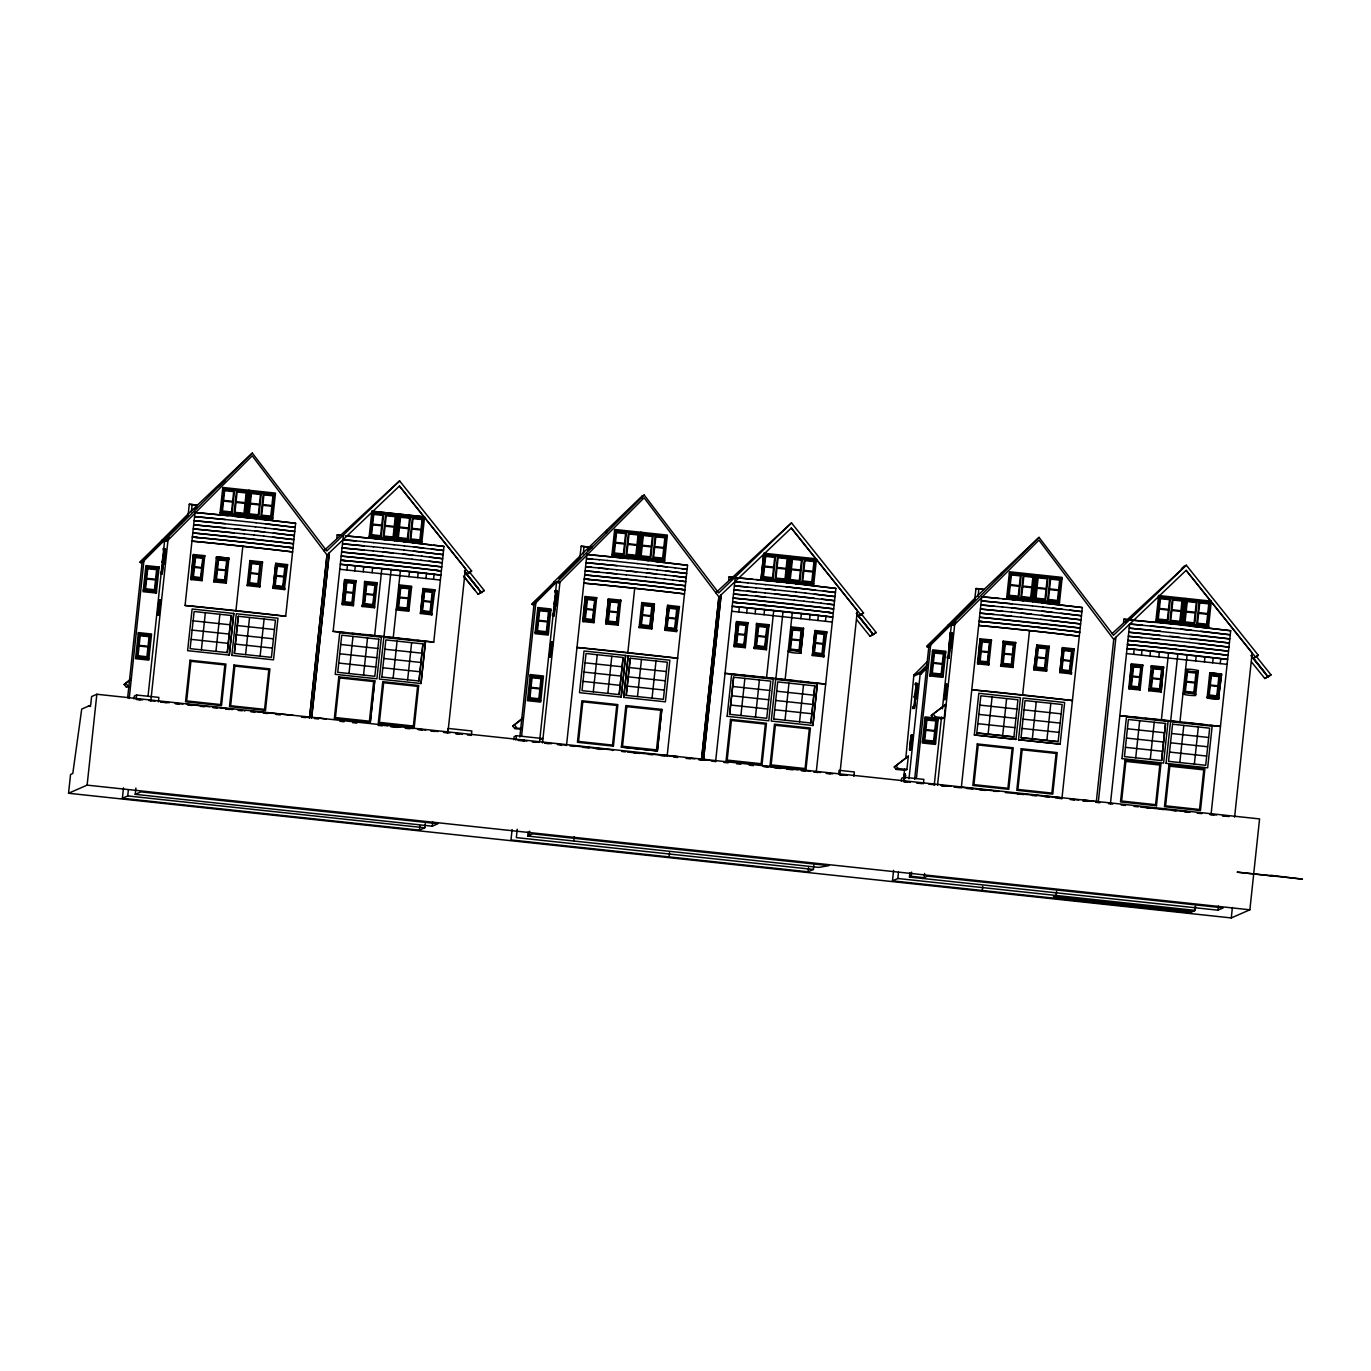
<?xml version="1.0" encoding="UTF-8"?>
<svg xmlns="http://www.w3.org/2000/svg" width="1371" height="1371" viewBox="0 0 1371 1371"><rect width="100%" height="100%" fill="white"/><g stroke="black" fill="none" stroke-linecap="round" stroke-linejoin="round"><path stroke-width="1.5" d="M606.428 532.942L606.668 530.457M641.954 498.444L642.194 495.959L644.216 495.068L718.695 592.975L791.495 522.882L863.541 613.008L858.726 616.059L863.541 613.008M1001.241 575.237L1001.481 572.752M157.425 615.253L159.019 600.224L160.338 600.052C162.309 602.52 155.763 617.31 158.728 615.099M157.973 615.013L159.584 599.967M158.162 615.339L160.338 600.052M549.325 657.257L550.936 642.211L552.239 642.039C554.21 644.507 547.68 659.297 550.628 657.086M549.891 657L551.485 641.954M550.062 657.326L552.239 642.039M909.504 750.023L911.115 734.976L912.418 734.805C914.388 737.272 907.859 752.062 910.824 749.851M910.07 749.766L911.681 734.736M910.258 750.091L912.418 734.805M944.139 699.553L945.733 684.506L947.053 684.335C949.023 686.802 942.477 701.609 945.442 699.381M944.876 699.638L946.298 684.266M68.55 793.261L70.555 774.461L72.8 773.484L81.712 709.081L90.692 705.157L91.6 696.554L96.844 694.257L1259.572 818.915L1249.872 909.796L1231.278 917.936L68.55 793.261L87.127 785.137L1249.872 909.796M87.127 785.137L96.844 694.257M127.64 697.805L142.207 561.527L143.938 560.756L129.217 698.525M137.254 656.418L139.568 634.962L149.85 636.075L147.554 657.514L137.254 656.418L147.571 657.514M425.25 823.748L424.821 827.793L419.457 830.14L122.379 798.282L123.493 787.828M133.981 698.987L134.289 696.057L136.62 695.028L158.865 697.411L158.385 701.832M136.312 697.976L136.62 695.028M122.379 798.282L127.726 795.934L128.377 789.867M155.112 590.49L157.408 569.051L147.108 567.954L144.812 589.393L155.112 590.49M159.105 566.994L145.892 565.589L143.115 591.672L156.328 593.077L159.105 566.994L158.967 568.365L145.754 566.96M156.328 593.077L156.465 591.706L143.269 590.301M135.232 794.34L140.887 791.872L437.966 823.714L432.328 826.199L135.232 794.34L135.9 788.051M165.36 550.165L163.2 549.977L163.338 548.674L165 548.657L162.326 573.678L160.664 573.678C159.773 571.381 163.68 572.684 160.801 572.358M162.138 562.264L164.229 562.676L162.138 562.264L164.177 550.422M147.999 696.434L164.88 538.392M161.795 572.461L163.972 552.393M157.511 614.534L158.967 600.909L160.236 600.755C162.086 603.171 156.003 616.47 158.779 614.379M162.001 573.815L165 548.657M158.042 614.311L159.499 600.687M158.265 614.619L160.236 600.755M158.556 614.105L159.944 601.269M150.81 700.992L168.17 538.512M197.458 505.162A83.905 1.165 6.1 0 1 192.146 504.545L189.284 504.237L188.084 515.462L162.395 541.048L161.658 540.311L162.909 540.825M191.374 511.863L192.146 504.545M185.068 605.468L195.008 512.48L225.495 515.359L295.639 523.276L285.699 616.247A71.532 0.994 6.1 0 0 185.068 605.468L285.699 616.247M193.362 554.518L191.392 579.625L190.826 578.219L202.034 579.333L202.085 580.67L204.759 555.666L204.433 556.952L193.225 555.838L193.362 554.518L204.759 555.666M192.643 577.38L194.836 556.815L203.354 557.654L201.16 578.219L192.643 577.38L195.008 556.849M227.278 652.613L190.106 648.654L194.134 611.517L231.236 615.493L227.278 652.613L231.185 615.51M201.383 649.871L205.359 612.751M216.481 556.866L213.807 581.887L213.945 580.567L226.009 581.801L226.266 583.172L228.94 558.168L216.481 556.866L216.635 558.237M215.761 579.727L217.869 559.162L227.397 560.139L225.187 580.704L215.675 579.727L217.972 559.179M215.933 651.431L219.891 614.311M225.187 580.704L227.295 560.122M228.546 558.1L228.7 559.471L216.327 558.186M229.283 655.098L233.738 613.471L229.283 655.098L187.604 650.677L192.111 609.015L233.738 613.471M235.932 610.626L242.804 546.309M248.682 490.235L245.82 516.696L219.943 513.919L222.805 487.459L248.648 490.252M231.819 655.407L236.326 613.745L277.936 618.218L273.497 659.845L231.87 655.389M234.372 653.367L238.28 616.282L275.451 620.223L271.424 657.377L234.321 653.401L238.331 616.247M233.978 665.038L229.505 706.596L265.477 710.435L269.916 668.894L233.944 665.038M247.208 585.588L247.637 584.269L259.959 585.64L259.822 586.942L247.208 585.588L249.882 560.568L249.813 561.887L262.358 563.258L262.495 561.939L249.882 560.568M248.802 583.395L251.064 562.83L260.696 563.892L258.502 584.457L248.871 583.395M245.598 654.601L249.556 617.481M260.13 656.161L264.106 619.041M284.894 589.616L273.086 588.296L275.76 563.275L273.377 586.994L285.031 588.296L284.277 589.564L287.567 564.612L286.95 565.88M285.648 566.531L283.3 587.079L285.648 566.531L276.753 565.52L274.56 586.085L283.454 587.096M326.949 554.998L309.538 718.01L327.035 554.981L399.424 486.037L469.036 573.112L471.641 571.022L399.595 480.895L323.933 550.731M311.543 718.215L329.297 552.821L311.628 718.198M336.82 538.323L337.18 534.896L340.042 535.204M347.806 632.939L333.136 631.363L343.367 535.633M344.669 579.556L342.699 604.662L342.133 603.257L353.341 604.371L353.375 605.708L356.049 580.687L355.74 581.99L344.515 580.876L344.669 579.556L356.049 580.687M339.768 569.273L346.914 570.028L347.446 564.972L440.914 575.083A65.602 0.908 6.1 0 0 340.299 564.304L347.446 564.972M344.121 602.435L346.143 581.852L354.661 582.692L352.467 603.257L343.932 602.417L346.143 581.852M338.791 676.846L334.335 718.404L370.307 722.26L374.746 680.702L338.774 676.863M346.914 570.028L354.781 570.867L355.329 565.743M349.005 673.538L352.981 636.418M354.781 570.867L363.229 571.758L363.778 566.6M371.918 511.212L369.056 537.672L394.985 540.431L397.796 513.988L371.918 511.212L397.761 514.005M364.686 581.441L362.407 606.513L362.15 605.125L374.506 606.41L374.472 607.747L377.145 582.726L376.905 584.029L364.532 582.761L364.686 581.441L377.145 582.726M363.966 604.303L366.074 583.72L375.603 584.697L373.392 605.262L363.863 604.285L366.177 583.738M372.107 572.701L372.672 567.508M363.555 675.098L367.514 637.978M373.392 605.262L375.5 584.697M333.136 631.363A71.532 0.994 6.1 0 1 374.677 635.527L381.841 568.468M378.859 639.16L374.831 676.297L337.729 672.321L341.756 635.184L378.807 639.194M370.29 722.26L374.729 680.719M393.734 537.809L396.065 516.079L385.594 514.948L383.263 536.695L393.751 537.809L396.065 516.079M403.382 541.699L443.981 546.429L433.75 642.159A71.532 0.994 6.1 0 0 393.254 637.532L383.983 636.521L391.146 569.462M398.704 514.091L395.842 540.551L421.754 543.31L424.582 516.867L398.704 514.091L424.547 516.884M381.824 677.051L385.851 639.914L422.954 643.89L418.995 681.01L381.892 677.034M393.254 637.532L400.418 570.456M393.1 678.268L397.076 641.148M440.382 580.07L408.952 576.66L409.501 571.45M407.753 608.775L409.98 588.21L400.109 587.148L397.916 607.713L407.787 608.775M411.523 587.559L398.858 586.205L398.961 584.886L411.677 586.24L408.884 611.26L396.288 609.906L396.545 608.587L409.055 609.941M417.692 577.602L418.241 572.444M407.65 679.827L411.626 642.708M432.208 614.842L420.4 613.505L423.073 588.502L420.708 612.203L432.345 613.523L431.591 614.791L434.881 589.821L434.281 591.107M421.874 611.312L424.239 590.764L432.962 591.758L430.768 612.323L422.028 611.329M425.935 578.493L426.484 573.386M413.374 725.996L417.607 686.374L383.657 682.724L379.407 722.363L413.288 726.03M418.995 681.01L422.902 643.907M421 683.512L425.456 641.868L421 683.512L379.321 679.073L383.829 637.412L425.456 641.868M433.544 579.316L434.093 574.26M419.457 830.14L419.92 825.959M432.328 826.199L432.773 821.966M447.889 732.851L465.437 568.725L399.424 486.037M513.731 739.689L514.039 736.741L516.37 735.713L542.967 738.575L540.637 739.586M515.907 740.134L516.37 735.713M519.832 737.032L534.107 603.514L535.855 602.743L521.58 736.261M512.103 829.524L510.989 839.943L808.067 871.802L813.431 869.454L813.877 865.272M517.227 829.249L516.336 837.612L813.431 869.454M547.012 632.477L549.308 611.038L539.009 609.941L536.712 631.38L547.012 632.477M574.192 836.79L573.746 841.006L527.732 836.07L528.178 831.889M555.529 603.051L554.227 615.665L552.564 615.665C551.673 613.368 555.598 614.688 552.702 614.345M557.26 592.152L555.101 591.964L555.238 590.661L556.9 590.661L556.009 598.99M529.326 835.367L529.772 831.186M552.564 615.665L553.044 614.208M555.906 604.765L554.038 604.268L556.078 592.409M555.563 590.507L555.101 591.964M539.677 740.529L556.609 582.024L534.433 604.165L531.914 604.217L554.09 582.075L554.809 582.812M553.695 614.465L554.947 603.137M555.135 601.132L556.129 591.826M549.411 656.52L550.868 642.896L552.136 642.742C553.987 645.158 547.903 658.457 550.679 656.383M553.901 615.802L556.9 590.661M549.942 656.298L551.399 642.673M550.165 656.606L552.136 642.742M550.457 656.092L551.845 643.256M542.488 742.979L559.968 582.075L553.97 583.189L531.914 604.217M591.175 547.355A83.905 1.165 6.1 0 1 584.046 546.532L581.184 546.224L579.864 557.5L565.726 571.707M583.275 553.867L584.046 546.532M566.497 745.567L586.908 554.467L638.063 559.505M585.263 596.522L583.292 621.611L582.726 620.206L593.951 621.32L593.986 622.674L596.659 597.653L596.334 598.938L585.126 597.825L585.263 596.522L596.659 597.653M584.543 619.366L586.737 598.801L595.254 599.641L593.06 620.206L584.714 619.401L586.737 598.801M593.06 620.206L595.254 599.641M593.283 691.858L597.259 654.738M608.381 598.853L606.102 623.925L605.845 622.554L618.201 623.839L618.167 625.159L620.84 600.155L620.6 601.458L608.244 600.172L608.381 598.853L620.84 600.155M619.298 602.126L609.769 601.149L607.576 621.714L617.104 622.691L619.195 602.109L617.104 622.691M607.833 693.418L611.792 656.298M613.403 746.15L617.858 704.591L581.887 700.752L577.448 742.294L613.42 746.15M623.085 657.497L619.178 694.6L623.137 657.48L586.034 653.504L582.007 690.641L619.178 694.6M621.183 697.102L625.639 655.458L621.183 697.102L579.505 692.663L584.012 651.002L625.639 655.458M636.521 556.043L638.852 534.313L628.381 533.182L626.05 554.929L636.538 556.043L638.852 534.313M627.832 652.613L634.704 588.296M640.6 532.222L637.738 558.683L611.843 555.906L614.671 529.463L640.548 532.239M623.719 697.393L628.175 655.766L623.719 697.393L665.398 701.832L669.853 660.205L628.175 655.766M626.221 695.388L630.249 658.234L667.351 662.227L663.375 699.33L626.221 695.388L630.249 658.234M621.406 747.109L625.861 705.551L661.816 709.39L657.377 750.948L621.406 747.109L657.377 750.948L661.799 709.407M639.109 627.575L639.537 626.273L651.859 627.627L651.722 628.946L639.109 627.575L641.782 602.555L641.714 603.874L654.258 605.245L654.395 603.925L641.782 602.555M637.498 696.588L641.457 659.468M652.048 698.147L656.006 661.028M676.794 631.603L664.986 630.283L667.66 605.262L665.278 628.981L676.931 630.283L676.177 631.551L679.468 606.599L678.868 607.867M676.931 630.283L665.74 629.015L664.986 630.283M666.46 628.072L668.808 607.524L666.46 628.072L675.355 629.083L677.548 608.518L668.654 607.507M667.111 756.346L687.539 565.263L646.923 560.55M669.065 856.892L669.511 852.711M701.438 759.997L718.85 597.002L791.324 528.024L860.937 615.099M701.506 759.962L718.935 596.968L644.113 497.776L558.94 583.121L557.5 581.647L553.97 583.189M728.721 580.31L729.081 576.883L731.943 577.191M715.611 761.539L735.267 577.619L768.394 580.841M736.57 621.543L734.599 646.649L734.033 645.244L745.241 646.358L745.293 647.695L747.966 622.674L747.641 623.976L736.433 622.862L736.57 621.543L747.966 622.674M727.127 716.33L731.583 674.703L773.261 679.142L768.754 720.786L727.196 716.296M738.815 612.014L739.346 606.976L832.831 617.07A65.602 0.908 6.1 0 0 732.2 606.29L739.346 606.976M735.85 644.404L738.044 623.839L746.561 624.679L744.367 645.244L736.021 644.421L738.044 623.839M729.629 714.308L733.588 677.205L770.759 681.147L766.732 718.284L729.629 714.308L733.656 677.171M731.668 611.26L746.681 612.854L747.229 607.73M740.906 715.525L744.881 678.405M755.13 613.745L755.678 608.587M761.008 579.642L763.784 553.216L789.713 555.975L786.851 582.435L761.008 579.642L763.578 555.255M756.586 623.428L754.307 648.5L754.05 647.129L766.406 648.397L766.372 649.734L769.045 624.73L768.805 626.016L756.449 624.748L756.586 623.428L769.045 624.73M755.781 646.272L757.974 625.707L767.503 626.701L765.292 647.266L755.867 646.289L757.974 625.707M746.681 612.854L764.007 614.688L764.572 609.495M755.455 717.084L759.414 679.965M745.995 675.595L725.036 673.35A71.532 0.994 6.1 0 1 766.578 677.514L773.741 610.455M785.634 579.813L787.965 558.066L777.494 556.952L775.163 578.682L785.652 579.796M813.072 682.792L825.65 684.146A71.532 0.994 6.1 0 0 785.155 679.519L775.883 678.508L783.047 611.449M787.742 582.538L790.57 556.095L816.482 558.854L813.62 585.314L787.777 582.521L795.711 583.395M773.724 719.038L777.7 681.918L814.854 685.877L810.895 722.997L773.792 719.021M770.005 765.755L774.478 724.196L810.415 728.052L805.959 769.611L770.022 765.755M785.155 679.519L792.318 612.443M785.017 720.255L788.976 683.135M832.3 622.057L800.853 618.647L801.401 613.454M803.457 628.244L800.784 653.247L803.577 628.226L790.861 626.873L790.759 628.192L803.337 629.563M812.42 582.675L814.751 560.928L804.28 559.814L801.949 581.561L812.437 582.675M809.593 619.589L810.141 614.431M799.55 721.814L803.526 684.695M824.108 656.829L812.3 655.492L814.974 630.489L812.609 654.19L824.245 655.509L823.491 656.778L826.782 631.808L826.182 633.094M813.774 653.299L815.985 632.734L824.879 633.745L822.514 654.293L813.946 653.316M817.836 620.48L818.384 615.373M810.895 722.997L814.802 685.911M812.917 725.499L817.356 683.872L775.678 679.433L771.239 721.06L812.917 725.499L817.356 683.872M825.445 621.303L825.993 616.265M816.225 772.319L835.882 588.416L795.283 583.703M808.067 871.802L808.53 867.62M838.795 773.261L839.103 770.331L854.356 771.959L853.876 776.363M839.789 774.838L857.338 610.712L791.256 528.058M901.33 781.213L901.638 778.265L903.969 777.254L923.865 779.379L923.386 783.801M1195.375 906.18L1194.929 910.361L1189.565 912.709L892.487 880.85L893.601 870.396M903.746 777.374L904.654 768.908M905.785 758.317L913.874 675.012L927.104 661.816M904.192 778.197L904.637 774.032L903.506 781.659L907.482 782.087M904.466 778.745L905.357 774.118L904.877 778.557M915.468 696.177L914.406 708.43L912.76 708.43C911.852 706.151 915.777 707.453 912.897 707.128M915.297 684.746L917.662 684.815L915.297 684.746L915.434 683.426L917.079 683.426L916.411 689.682M913.223 706.973L912.76 708.43M914.234 697.034L915.16 697.513L914.234 697.034L916.274 685.192M915.622 684.592L915.759 683.289M906.899 769.474L908.322 756.158L894.252 767.023L896.188 769.388L904.946 770.313L906.899 769.474L898.142 768.531L896.188 769.388M913.891 707.23L915.314 693.897M915.622 691.104L916.308 684.592M909.607 749.303L911.064 735.661L912.332 735.524C914.183 737.941 908.099 751.239 910.875 749.149M917.079 683.426L914.406 708.43M914.371 706.219L915.725 695.834M916.136 689.767L916.496 685.517M910.138 749.063L911.595 735.439M910.344 749.371L912.332 735.524M892.487 880.85L897.834 878.503L898.502 872.23M908.99 778.779L920.267 673.281L925.442 668.105L925.271 669.699M914.646 779.328L928.921 645.81L930.652 645.056L916.394 778.574M929.829 675.972L932.64 649.871L945.819 651.276L943.008 677.377L929.864 675.954M922.392 878.434L1217.928 910.19L1223.24 907.859L927.601 876.155L922.392 878.434L909.453 877.046L909.898 872.847M909.453 877.046L911.184 876.292L911.629 872.093M938.278 718.301L935.45 744.402L922.272 742.996L925.099 716.896L941.997 718.798L944.242 717.804L945.664 704.505L931.286 715.491L933.223 717.856L935.485 716.879L944.242 717.804M924.585 873.447L924.14 877.68L911.184 876.292M950.377 645.467L949.04 657.977L947.378 657.977C946.487 655.681 950.411 656.983 947.515 656.658M950.377 632.819L948.852 646.564L949.777 647.043L949.058 646.478M934.251 784.949L941.483 717.307M942.391 708.858L951.423 624.319L929.247 646.461L926.71 646.512L975.364 597.722L1039.029 537.363L1113.509 635.27L1186.309 565.195L1258.355 655.304L1253.54 658.371L1258.355 655.304M948.509 656.76L949.76 645.433M949.829 644.576L950.891 634.722M944.225 698.833L945.682 685.209L946.95 685.054C948.801 687.471 942.717 700.77 945.493 698.679M948.715 658.114L951.714 632.956L950.566 643.307M944.979 698.902L946.213 684.969M945.27 698.387L946.658 685.569M937.524 785.292L954.884 622.811M984.172 589.444A83.905 1.165 6.1 0 1 978.86 588.827L975.998 588.519L974.678 599.812L950.617 623.839M978.089 596.162L978.86 588.827M961.294 787.862L981.722 596.779L1006.588 599.161M980.076 638.817L978.106 663.924L977.54 662.519L988.748 663.633L988.799 664.969L991.473 639.949L991.147 641.251L979.939 640.137L980.076 638.817L991.473 639.949M979.357 661.679L981.55 641.114L990.068 641.954L987.874 662.519L979.528 661.696L981.55 641.114M974.318 734.959L978.825 693.298L1020.452 697.77L1015.945 739.415L974.318 734.959L1015.997 739.397M976.82 732.954L980.848 695.8L1017.95 699.776L1013.923 736.93L976.82 732.954L1013.992 736.895M988.097 734.153L992.073 697.034M1006.657 598.219L1009.484 571.776L1035.396 574.535L1032.534 600.978L1006.691 598.202M1003.195 641.165L1000.916 666.237L1000.659 664.849L1013.015 666.135L1012.98 667.471L1015.654 642.451L1015.414 643.753L1003.041 642.485L1003.195 641.165L1015.654 642.451M1002.39 664.01L1004.583 643.445L1014.112 644.421L1011.901 664.986L1002.39 664.01L1004.686 643.462M982.322 890.482L982.75 886.403M1002.647 735.713L1006.605 698.593M1014.009 644.421L1011.901 664.986M1022.646 694.908L1029.518 630.591M1018.533 739.706L1023.04 698.045L1064.65 702.5L1060.143 744.162L1018.533 739.706L1060.211 744.145M1021.035 737.684L1025.045 700.547L1062.165 704.523L1058.138 741.66L1021.035 737.684L1058.189 741.642M1033.923 669.871L1036.887 644.867L1033.923 669.871L1046.536 671.242L1046.673 669.922L1034.351 668.568M1032.312 738.9L1036.27 701.781M1048.849 647.54L1049.209 646.238L1036.596 644.867M1046.861 740.46L1050.82 703.34M1071.608 673.915L1059.8 672.578L1062.474 647.575L1060.091 671.276L1071.745 672.595L1070.991 673.864L1074.281 648.894L1073.664 650.18M1070.168 671.396L1061.274 670.385L1063.468 649.82L1072.362 650.831L1070.014 671.379L1072.362 650.831M1061.925 798.659L1082.353 607.559L1032.723 601.869M1056.561 891.304L1056.116 895.486L1053.442 896.651L1192.444 911.561L1195.135 910.378L1195.563 906.334M1096.252 802.309L1113.749 639.263L1186.138 570.336L1255.75 657.395M1098.257 802.515L1115.943 637.138M1123.535 622.623L1123.894 619.195L1126.756 619.503M1110.424 803.834L1129.635 624.028L1170.423 627.969M1131.383 663.855L1129.413 688.945L1128.847 687.539L1140.055 688.653L1140.089 689.99L1142.763 664.986L1142.454 666.272L1131.229 665.158L1131.383 663.855L1142.763 664.986M1121.941 758.626L1126.448 716.982L1168.075 721.437L1163.568 763.099L1121.992 758.609M1133.628 654.327L1134.16 649.271L1227.628 659.382A65.602 0.908 6.1 0 0 1127.013 648.586L1134.16 649.271M1130.647 686.7L1132.857 666.135L1141.375 666.974L1139.181 687.539L1130.835 686.734L1132.857 666.135M1124.974 760.322L1120.501 801.898L1156.49 805.737M1126.482 653.573L1141.495 655.149L1142.043 650.043M1135.719 757.82L1139.695 720.718M1149.943 656.058L1150.492 650.882M1158.632 595.511L1155.77 621.971L1181.699 624.73L1184.51 598.287L1158.598 595.528M1148.727 690.744L1148.864 689.424L1161.22 690.71L1163.465 666.957L1161.186 692.029L1148.727 690.744L1151.4 665.723L1151.554 667.094M1152.891 668.037L1150.68 688.602L1152.788 668.02L1162.317 668.997L1152.788 668.02M1141.495 655.149L1158.821 657L1159.386 651.808M1150.269 759.38L1154.228 722.277M1150.595 688.585L1160.106 689.562L1162.214 668.979M1160.929 690.658L1161.186 692.029M1172.308 599.247L1169.977 620.977L1180.465 622.108M1128.23 716.553L1119.85 715.662A71.532 0.994 6.1 0 1 1161.391 719.826L1168.555 652.75M1156.456 805.754L1160.929 764.178L1124.94 760.339M1165.521 723.477L1161.597 760.562L1165.573 723.46L1128.402 719.501L1124.443 756.621L1161.597 760.562M1180.448 622.108L1182.779 600.361L1172.308 599.247M1166.035 763.356L1170.543 721.712L1212.17 726.167L1207.662 767.829L1166.104 763.339M1209.993 725.328L1220.464 726.441A71.532 0.994 6.1 0 0 1179.968 721.814L1170.697 720.82L1177.86 653.744M1186.618 600.772L1184.287 622.52L1194.775 623.634L1197.089 601.903L1186.618 600.772M1179.968 721.814L1187.132 654.755M1179.814 762.55L1183.79 725.43M1199.094 602.109L1196.763 623.856L1207.251 624.97L1209.565 603.24L1199.094 602.126M1227.096 664.352L1195.666 660.942L1196.215 655.749M1204.406 661.885L1204.955 656.726M1194.364 764.11L1198.34 726.99M1207.114 697.805L1209.788 672.784L1221.595 674.121L1218.596 697.77C1220.327 702.295 1191.365 694.309 1218.922 699.124M1207.731 697.856L1207.423 696.502L1219.059 697.805M1210.404 672.835L1209.805 674.121L1221.458 675.44M1208.588 695.594L1210.799 675.029L1219.676 676.04L1217.328 696.605L1208.742 695.611M1212.65 662.776L1213.198 657.669M1220.259 663.615L1220.807 658.56M1218.305 699.073L1221.595 674.121M1211.039 814.631L1230.695 630.711L1181.082 625.022M1217.928 910.19L1218.373 905.991M1234.603 817.15L1252.151 653.024L1186.138 570.336M1231.278 917.936L1232.392 907.482M927.002 668.003L921.055 673.966L919.598 672.51L913.874 675.012M168.067 540.088L162.806 541.939L142.533 562.179L139.996 562.23L188.65 513.44L252.315 453.064L326.795 550.988L399.595 480.895M139.996 562.23L162.069 541.202L165.822 539.54M140.733 562.967L148.085 555.632M152.524 551.176L162.96 540.791M168.342 536.884L169.079 537.603L166.268 540.414L165.531 539.677L252.315 453.064M554.295 583.035L553.576 582.298L580.55 555.426L642.194 495.959M532.634 604.954L534.056 603.531M538.495 599.093L542.95 594.654M558.82 578.528L564.835 572.512M537.072 600.549L541.528 596.111M557.5 581.647L644.216 495.068M926.71 646.512L948.783 625.484L952.314 623.942L1039.029 537.363M927.447 647.249L928.87 645.844M930.343 644.353L937.815 636.932M927.173 664.952L919.598 672.51L921.055 673.966M218.966 486.636L224.895 480.895M715.833 592.718L791.495 522.882M1112.087 633.642L1186.309 565.195M1181.425 568.725L1184.27 566.086M185.016 518.529L180.389 522.779L181.726 522.917M194.271 510.012L197.355 507.184M572.29 564.766L580.002 557.671M587.713 550.594L592.341 546.326M967.103 607.079L974.815 599.984M129.594 687.197L126.081 686.82L124.144 684.455L130.211 679.45M124.144 684.455L130.639 679.845M521.7 729.235L514.691 728.481L512.754 726.116L523.362 717.376M512.754 726.116L522.282 719.021M931.286 715.491L945.664 704.505M894.252 767.023L908.322 756.158M471.641 571.022L466.825 574.072L469.036 573.112M474.966 590.198L463.518 576.077L478.119 594.226L484.306 590.575L469.448 571.981M478.119 594.226L484.306 590.575M856.686 619.641L870.019 636.213L876.206 632.562L861.348 613.968M870.019 636.213L876.206 632.562M1251.5 661.936L1264.833 678.508L1271.02 674.858L1256.162 656.281M1264.833 678.508L1271.02 674.858M730.469 579.556L735.319 575.837M1125.283 621.851L1131.743 616.899M162.909 562.247L162.155 562.179M160.664 573.678L162.326 573.678M126.081 686.82L128.034 685.963L126.098 683.598M139.928 698.884L138.66 699.433L142.755 699.878M175.471 703.409L182.977 704.043M231.853 709.698L232.916 709.235L214.082 707.213M244.295 711.035L245.375 710.572M292.897 715.285L251.561 711.241M554.038 604.268L554.981 604.542M554.809 604.251L554.055 604.165M314.456 717.581L326.247 719.021M432.036 730.743L437.88 731.531M514.691 728.481L521.905 728.19M524.133 740.066L522.865 740.631L526.944 741.06M559.711 744.573L565.469 745.053M572.804 745.841L613.54 750.023L612.477 750.485M627.507 752.096L677.445 756.501M954.713 624.422L948.783 625.484M950.24 634.139L952.074 634.447M949.058 646.375L949.623 646.546M949.795 646.855L950.72 647.061M698.867 759.311L709.51 760.117L699.776 758.9M527.732 836.07L532.788 833.859L828.924 865.615L818.881 867.397L573.746 841.006M947.378 657.977L949.04 657.977M914.611 675.749L920.335 673.247M915.177 697.308L916.102 697.531M947.053 684.335L945.733 684.506M946.95 685.054L945.682 685.209M802.172 770.245L810.33 771.29M1113.663 639.297L1038.927 540.088L953.753 625.433L952.314 623.942M814.545 771.736L820.475 772.507M905.477 780.956L904.175 781.521L910.344 782.19M941.14 785.48L950.857 786.337M1059.56 797.476L1005.371 792.575M1082.782 800.458L1092.121 801.35M1083.69 800.064L1094.315 801.367M1140.364 807.056L1190.182 812.009M1201.904 813.397L1198.168 812.866M1270.574 876.189L1271.414 875.812L1237.105 872.145L1302.45 879.137L1270.626 875.264M800.955 651.928C784.538 648.294 783.201 653.11 800.904 653.247M1198.151 671.859C1181.339 671.876 1181.117 666.889 1198.391 670.539L1195.598 695.56C1178.957 695.577 1178.392 690.624 1195.855 694.24M262.495 561.939L259.822 586.942M654.395 603.925L651.722 628.946M654.258 605.245L651.859 627.627M1049.209 646.238L1046.536 671.242M1036.733 646.187L1049.072 647.54M677.548 608.518L675.355 629.083M273.377 586.994L273.086 588.296M420.708 612.203L420.4 613.505M1060.091 671.276L1059.8 672.578M812.609 654.19L812.3 655.492M345.184 535.787L385.302 539.763M592.203 559.06L586.48 558.563L599.418 559.728M740.563 582.212L734.822 581.715L747.761 582.881M1129.635 624.028L1142.574 625.176M349.091 536.25L354.301 536.695M591.775 567.303L585.606 566.754L607.644 568.828M740.134 590.455L733.948 589.907L756.004 591.981M355.86 540.894L342.921 539.728L364.292 541.699M355.912 536.849L368.216 538.032M999.099 598.442L981.722 596.779M752.645 579.282L735.267 577.619M994.129 606.171L980.848 604.971L1002.561 606.993M747.658 587.011L734.393 585.811L756.106 587.833M599.076 572.135L585.16 570.85L616.693 573.901M993.889 614.448L979.974 613.145L1011.507 616.196M747.418 595.288L733.519 594.003L765.035 597.053M1142.232 637.601L1128.316 636.298L1159.849 639.349M599.058 559.676L607.85 560.533M598.87 567.954L616.881 569.77M1154.93 622.314L1130.081 619.932L1163.208 623.154M747.418 582.829L756.209 583.686M364.206 545.847L342.493 543.824L373.512 546.789M747.229 591.107L765.241 592.923M1002.458 611.14L980.419 609.067L1011.695 612.066M364.103 549.994L342.047 547.92L373.323 550.919M190.689 579.539L202.085 580.67M582.589 621.526L593.986 622.674M977.403 663.838L988.799 664.969M341.996 604.56L353.375 605.708M733.896 646.564L745.293 647.695M1128.71 688.859L1140.089 689.99M228.152 515.702L195.008 512.48M225.341 519.489L194.579 516.576L235.366 520.534M1002.749 598.699L1014.866 600.001M607.49 560.482L617.241 561.476M225.17 523.636L194.134 520.672L255.52 526.824M1012.055 603.788L981.293 600.875L1032.432 605.896M756.278 579.556L777.203 581.767M617.07 565.623L586.034 562.658L626.958 566.651M363.949 541.648L373.683 542.642M224.981 527.766L193.688 524.767L264.637 531.999M1002.218 606.942L1021.772 608.947M755.849 583.635L765.601 584.629M1150.663 625.947L1191.228 630.18M755.764 587.782L795.78 591.981M607.216 572.924L626.324 574.895M1002.03 615.236L1021.121 617.207M1160.226 631.071L1129.207 628.124L1229.821 638.903L1190.388 634.276M1160.037 635.219L1128.761 632.22L1229.393 642.999L1189.754 638.372M755.558 596.077L794.512 600.155M1150.372 638.372L1189.325 642.468M216.875 556.934L228.94 558.168M1151.4 665.723L1163.859 667.026M1151.246 667.043L1163.619 668.328M213.807 581.887L226.266 583.172M605.708 623.874L618.167 625.159M1000.522 666.169L1012.98 667.471M362.013 606.445L374.472 607.747M753.913 648.432L766.372 649.734M1161.22 690.71L1148.864 689.424M628.861 558.614L586.908 554.467M1012.209 599.641L1023.674 600.909M616.967 561.442L637.618 563.601M373.855 538.512L394.505 540.671M1160.569 622.794L1172.016 624.062M1011.609 607.884L1052.105 612.22M373.409 542.608L394.077 544.767M765.326 584.594L775.609 585.674M616.624 569.719L656.538 574.003M1011.438 612.014L1081.034 619.846L1041.412 615.219M373.255 546.738L383.4 547.817M234.304 532.873L193.26 528.863L244.295 533.936M765.155 588.725L775.181 589.77M373.083 550.885L412.979 555.152M764.984 592.872L834.579 600.704L821.743 599.11M382.766 556.06L341.602 552.016L412.225 559.231M235.675 516.404L256.6 518.649M1022.389 600.687L1032.877 601.8M235.229 520.5L256.154 522.745M775.917 581.544L786.406 582.658M1170.731 623.839L1181.219 624.953M626.821 566.617L647.42 568.828M775.489 585.64L815.642 590.061M234.612 528.743L244.775 529.823M626.513 570.747L636.675 571.81M1021.326 613.043L1031.489 614.122M383.28 547.783L403.862 549.977M382.972 551.896L393.117 552.976M774.872 593.9L813.98 598.184M1169.686 636.195L1179.831 637.275M88.327 706.185L90.589 706.425M222.633 488.864L248.545 491.623M249.419 491.743L275.331 494.503M614.534 530.851L640.446 533.61M641.32 533.73L667.231 536.489M1009.347 573.164L1035.259 575.923M1036.133 576.026L1062.045 578.785M371.747 512.617L397.659 515.376M398.533 515.496L424.444 518.255M763.647 554.604L789.559 557.363M790.433 557.483L816.345 560.242M1158.461 596.916L1184.373 599.675M1185.247 599.778L1211.159 602.537M1006.828 596.813L1032.723 599.573M1033.597 599.693L1059.509 602.452M220.114 512.514L246.009 515.29M246.883 515.393L272.795 518.152M612.014 554.518L637.909 557.277M638.8 557.38L664.695 560.139M295.639 523.276L271.784 520.449M687.539 565.263L655.612 561.51M1082.353 607.559L1041.737 602.846M369.227 536.284L395.122 539.043M395.996 539.146L421.908 541.905M761.128 578.271L787.023 581.03M787.897 581.133L813.808 583.909M764.949 580.087L770.913 580.721M778.882 581.578L782.858 582.007M803.68 584.235L809.644 584.886M443.981 546.429L433.442 545.195M835.882 588.416L803.954 584.663M1224.971 630.094L1230.695 630.711M626.204 574.86L646.152 577.002M1021.018 617.173L1040.966 619.315M761.985 605.348L766.183 605.793M950.052 632.956L951.714 632.956M163.338 548.674L164.674 548.811M555.238 590.661L556.575 590.798M1195.666 660.942L1158.821 657M363.229 571.758L408.952 576.66M764.007 614.688L800.853 618.647M537.655 608.947L550.868 610.352M932.469 651.259L945.682 652.647M552.89 615.528L554.227 615.665M535.17 632.288L548.366 633.693M929.984 674.601L943.179 675.989M915.434 683.426L916.753 683.563M374.677 635.527L383.983 636.521M766.578 677.514L775.883 678.508M352.004 633.385L360.384 634.293M364.566 634.739L400.212 638.56M404.411 639.006L412.791 639.897M416.99 640.36L433.75 642.159M750.194 676.057L783.732 679.639M787.931 680.102L796.311 680.993M800.493 681.438L808.89 682.347M1132.429 716.999L1140.809 717.907M1145.008 718.353L1180.637 722.174M1184.835 722.62L1205.795 724.865M1161.391 719.826L1170.697 720.82M914.44 696.845L914.234 696.931M193.088 620.823L230.191 624.799M237.286 625.553L274.389 629.529M584.989 662.81L622.091 666.786M629.186 667.54L666.289 671.516M979.802 705.105L1016.905 709.081M1024 709.852L1061.103 713.828M340.694 644.49L377.813 648.466M384.805 649.22L421.908 653.196M732.611 686.477L769.714 690.453M776.706 691.207L813.808 695.183M1127.408 728.772L1164.527 732.765M1171.52 733.502L1208.622 737.478M192.094 630.094L229.197 634.07M236.292 634.842L273.395 638.817M583.995 672.081L621.097 676.057M628.192 676.828L665.312 680.804M978.808 714.394L1015.911 718.37M1023.006 719.124L1060.126 723.1M339.717 653.761L376.819 657.737M383.811 658.491L420.914 662.467M731.617 695.748L768.72 699.741M775.712 700.478L812.814 704.454M1126.431 738.061L1163.533 742.037M1170.526 742.791L1207.628 746.767M191.1 639.366L228.203 643.359M235.298 644.113L272.418 648.089M583.001 681.37L620.103 685.346M627.215 686.1L664.318 690.076M977.814 723.665L1014.917 727.641M1022.012 728.412L1059.132 732.388M138.214 633.985L151.41 635.39M530.114 675.972L543.31 677.377M924.928 718.284L938.124 719.672M338.723 663.05L375.825 667.026M382.817 667.78L419.92 671.756M730.623 705.037L767.726 709.013M774.718 709.767L811.821 713.743M1125.437 747.332L1162.539 751.308M1169.532 752.062L1206.634 756.038M135.712 657.326L148.925 658.731M527.612 699.313L540.825 700.718M922.426 741.608L935.639 743.013M904.226 774.221L905.357 774.118M905.203 775.403L904.106 775.489L905.905 775.678M186.85 704.3L209.883 706.768M302.357 716.827L310.189 717.667M379.201 724.933L387.719 725.842M391.969 726.304L400.486 727.213M404.736 727.675L413.254 728.584M417.504 729.046L425.713 730.075M686.734 758.009L694.823 758.866M762.876 766.029L798.042 769.817M954.867 786.628L998.876 791.341L993.718 791.324M1070.802 799.173L1078.788 800.03M148.891 700.53L155.043 701.198M161.178 701.849L169.37 702.723M444.015 732.183L450.134 732.834M456.252 733.502L462.387 734.153M533.096 741.728L539.231 742.379M545.384 743.048L551.519 743.699M826.644 773.175L832.831 773.844M839.018 774.495L847.244 775.386M916.496 782.841L922.666 783.509M928.818 784.161L934.988 784.829M1210.285 814.305L1216.591 814.991M1222.898 815.659L1229.204 816.328M136.157 699.45L140.288 699.895M160.493 702.055L166.782 702.723M175.18 703.631L179.378 704.077M187.776 704.985L191.974 705.431M200.372 706.322L204.57 706.785M212.968 707.676L217.149 708.139M225.547 709.03L229.745 709.475M238.074 710.367L242.221 710.812M250.67 711.72L254.903 712.183M263.386 713.091L267.619 713.537M276.102 714.445L280.352 714.908M301.551 717.17L305.802 717.633M314.319 718.541L318.569 719.004M339.854 721.283L344.104 721.746M352.621 722.654L356.871 723.117M378.105 725.379L382.32 725.842M390.752 726.75L397.093 727.418M405.525 728.327L409.74 728.772M418.172 729.68L422.388 730.126M430.82 731.034L435.035 731.497M443.467 732.388L447.683 732.851L448.146 728.429L471.83 730.966L471.35 735.387L467.408 734.959M455.566 733.691L459.525 734.119M517.947 740.357L524.082 741.008M532.274 741.882L536.352 742.328M544.613 743.219L548.863 743.665M557.346 744.573L561.579 745.036M570.062 745.944L574.312 746.39M582.795 747.315L589.153 747.983M595.511 748.669L601.869 749.354M621.868 751.497L625.622 751.908M633.762 752.765L640.034 753.45M648.38 754.341L652.562 754.787M660.925 755.678L665.089 756.124M673.452 757.032L677.617 757.478M685.997 758.369L690.213 758.831M698.644 759.723L702.843 760.185M711.275 761.076L715.491 761.539M723.922 762.43L728.138 762.893M736.57 763.801L740.786 764.247M749.2 765.155L753.416 765.601M763.887 766.732L768.051 767.177M774.272 767.829L780.51 768.497M786.731 769.165L792.969 769.834M801.264 770.725L805.411 771.17M813.723 772.062L817.87 772.507M826.182 773.398L830.329 773.844M840.543 774.941L844.347 775.352M917.422 783.149L921.398 783.578M941.483 785.737L945.664 786.183M954.027 787.074L960.283 787.742M966.555 788.428L972.827 789.096M979.083 789.765L985.355 790.433M1017.333 793.86L1023.674 794.546M1032.123 795.454L1036.356 795.9M1044.805 796.808L1049.021 797.271M1055.362 797.939L1061.702 798.625M1070.168 799.533L1074.418 799.979M1082.919 800.904L1087.186 801.35M1095.686 802.258L1099.936 802.721M1108.454 803.629L1112.704 804.091M1121.221 805L1125.471 805.463M1133.971 806.371L1138.238 806.834M1146.67 807.725L1150.886 808.187M1159.3 809.079L1163.499 809.541M1171.931 810.432L1176.129 810.895M1184.544 811.786L1188.76 812.249M1197.174 813.14L1201.39 813.603M1209.805 814.494L1214.021 814.957M1222.435 815.848L1228.742 816.533M127.726 795.934L424.821 827.793M897.834 878.503L1195.135 910.378M637.909 559.574L648.5 560.636M1032.397 605.913L1042.868 607.027M637.584 563.618L648.072 564.732M786.269 582.726L796.859 583.789M394.368 540.722L404.942 541.802M1180.757 629.066L1230.267 634.807L1200.893 631.277M785.943 586.771L835.453 592.512L823.354 590.987M394.043 544.767L404.514 545.898M244.261 533.953L254.252 535.016M646.598 572.907L665.62 575.032M254.698 530.92L294.319 535.564L273.343 533.011M1040.778 619.315L1080.605 623.942L1050.289 620.36M645.964 577.002L655.784 578.082M254.063 535.016L263.883 536.078M403.04 554.073L422.062 556.198M1189.137 642.468L1228.947 647.095L1198.631 643.513M794.323 600.155L804.126 601.235M1042.68 607.027L1062.114 609.204M647.866 564.732L667.3 566.909M1190.097 625.999L1223.36 629.889M255.949 522.745L295.193 527.372L265.837 523.842M1042.029 611.123L1081.479 615.75L1060.863 613.248M647.215 568.811L657.309 569.925M255.314 526.824L265.391 527.938M404.308 545.898L423.742 548.057M795.574 591.964L805.651 593.077M403.674 549.977L443.107 554.621L413.425 551.073M1052.551 608.124L1081.908 611.655L1069.826 610.129M263.712 519.523L269.761 520.209M657.737 565.829L675.389 567.868M656.966 569.908L686.665 573.455L666.066 570.936M412.054 542.676L431.402 544.938M265.066 527.921L294.765 531.468L274.149 528.949M414.179 546.995L443.553 550.525L431.454 549M805.325 593.06L835.008 596.608L814.408 594.089M655.475 578.065L664.798 579.093M263.575 536.078L293.891 539.643L272.538 537.089M803.817 601.218L813.157 602.246M411.917 559.231L421.257 560.259M1062.474 647.575L1074.281 648.894M1062.491 648.894L1074.127 650.214M667.66 605.262L679.468 606.599M667.677 606.599L679.331 607.919M275.76 563.275L287.567 564.612M275.777 564.612L287.413 565.915M1209.788 672.784L1220.978 674.069M814.974 630.489L826.782 631.808M814.991 631.808L826.644 633.128M423.073 588.502L434.881 589.821M423.091 589.821L434.744 591.141M665.243 574.997L686.22 577.551L673.401 575.957M664.438 579.076L672.955 580.053M421.685 556.163L442.679 558.717L429.843 557.123M812.78 602.229L821.315 603.206M420.88 560.242L442.233 562.795L429.054 561.185M672.613 580.019L685.791 581.647L679.793 580.893M820.955 603.171L834.134 604.8L828.135 604.045M675.012 567.834L687.094 569.359L681.815 568.674M979.939 640.137L977.54 662.519M1131.229 665.158L1128.847 687.539M585.126 597.825L582.726 620.206M736.433 622.862L734.033 645.244M746.561 624.679L744.367 645.244M193.225 555.838L190.826 578.219M203.354 557.654L201.16 578.219M344.515 580.876L342.133 603.257M608.244 600.172L605.845 622.554M767.503 626.701L765.292 647.266M955.056 621.166L955.793 621.903L952.982 624.713L952.245 623.976M949.623 625.107L948.372 624.593L949.109 625.33M165.6 539.66L167.039 541.134L252.213 455.789L327.035 554.981M933.531 714.514L935.485 716.879M896.206 766.166L898.142 768.531M514.708 725.276L516.644 727.624M1251.26 655.664L1265.21 672.938M856.464 613.368L870.396 630.643M464.546 571.381L478.496 588.656M1251.192 655.424L1268.398 676.948M1251.466 656.435L1267.455 676.434M856.378 613.111L873.601 634.653M856.652 614.122L872.642 634.122M464.478 571.124L481.684 592.666M464.752 572.135L480.741 592.135M1127.476 619.623A81.266 1.131 6.1 0 1 1123.894 619.195M984.395 621.851A71.532 0.994 6.1 0 0 979.1 621.337A65.602 0.908 6.1 0 1 1079.731 632.134A71.532 0.994 6.1 0 0 1074.675 631.517M1035.533 627.095A71.532 0.994 6.1 0 1 1039.218 627.507M979.1 621.337A63.272 0.891 6.1 0 1 1079.731 632.134M983.333 589.393A81.266 1.131 6.1 0 1 975.998 588.519M737.941 602.692A71.532 0.994 6.1 0 0 732.645 602.195A65.602 0.908 6.1 0 1 833.26 612.974A71.532 0.994 6.1 0 0 828.204 612.374M732.645 602.195A63.272 0.891 6.1 0 1 833.26 612.974M679.862 589.222A71.532 0.994 6.1 0 1 684.917 589.821A65.602 0.908 6.1 0 0 584.286 579.042A71.532 0.994 6.1 0 1 589.581 579.539M734.513 577.534A81.266 1.131 6.1 0 1 729.081 576.883M584.286 579.042A63.272 0.891 6.1 0 1 684.917 589.821M592.409 547.543A81.266 1.131 6.1 0 1 581.184 546.224M1132.737 645.004A71.532 0.994 6.1 0 0 1127.442 644.49A65.602 0.908 6.1 0 1 1228.073 655.287A71.532 0.994 6.1 0 0 1223.018 654.67M1127.442 644.49A63.272 0.891 6.1 0 1 1228.073 655.287M1172.719 649.049A71.532 0.994 6.1 0 1 1176.438 649.46M197.681 537.552A71.532 0.994 6.1 0 0 192.386 537.055A65.602 0.908 6.1 0 1 293 547.834A71.532 0.994 6.1 0 0 287.961 547.235M346.023 560.705A71.532 0.994 6.1 0 0 340.728 560.208A65.602 0.908 6.1 0 1 441.359 570.987A71.532 0.994 6.1 0 0 436.304 570.387M192.386 537.055A63.272 0.891 6.1 0 1 293 547.834M340.728 560.208A63.272 0.891 6.1 0 1 441.359 570.987M340.762 535.324A81.266 1.131 6.1 0 1 337.18 534.896M196.619 505.094A81.266 1.131 6.1 0 1 189.284 504.237M138.385 632.597L135.558 658.697L148.771 660.102L151.564 634.019L138.385 632.597M139.071 646.032L138.043 655.784L146.937 656.743L147.965 646.975L139.071 646.032M140.185 635.733L139.157 645.33L148.051 646.289L149.079 636.692L140.185 635.733M146.628 579.008L145.583 588.776L154.477 589.719L155.523 579.95L146.628 579.008M147.725 568.725L146.697 578.305L155.591 579.265L156.62 569.668L147.725 568.725M165.445 548.966L163.852 563.995L165.445 548.966M194.459 567.423L193.448 576.797L200.663 577.499L201.657 568.142L194.459 567.423M195.505 557.569L194.528 566.754L201.743 567.474L202.719 558.271L195.505 557.569M190.021 660.222L185.548 701.781L221.519 705.637L225.958 664.078L189.986 660.239M190.912 661.302L186.679 700.924L220.628 704.574L224.861 664.935L190.912 661.302M224.004 489.858L221.674 511.606L232.162 512.72L234.492 490.972L224.004 489.858M223.524 501.066L222.462 510.972L231.51 511.949L232.573 502.043L223.524 501.066M224.638 490.647L223.593 500.364L232.642 501.34L233.687 491.623L224.638 490.647M217.475 569.77L216.481 579.128L224.621 579.967L225.632 570.61L217.475 569.77M218.537 559.899L217.543 569.102L225.701 569.942L226.678 560.739L218.537 559.899M236.48 491.195L234.15 512.943L244.638 514.056L246.951 492.326L236.48 491.195M236.001 502.403L234.938 512.308L243.987 513.285L245.049 503.38L236.001 502.403M237.114 491.983L236.069 501.7L245.118 502.677L246.163 492.96L237.114 491.983M249.591 490.338L246.729 516.781L272.64 519.54L275.468 493.114L249.591 490.338M250.79 492.737L248.459 514.468L258.948 515.599L261.261 493.851L250.79 492.737M250.31 503.945L249.248 513.834L258.296 514.811L259.359 504.922L250.31 503.945M251.424 493.509L250.379 503.243L259.427 504.202L260.473 494.485L251.424 493.509M234.869 666.1L230.636 705.739L264.586 709.373L268.819 669.751L234.869 666.1M250.533 573.421L249.522 582.795L257.851 583.703L258.845 574.346L250.533 573.421M251.579 563.567L250.602 572.752L258.913 573.678L259.907 564.475L251.579 563.567M263.266 494.074L260.936 515.804L271.424 516.936L273.737 495.188L263.266 494.074M262.786 505.282L261.724 515.188L270.773 516.147L271.835 506.259L262.786 505.282M263.9 494.845L262.855 504.579L271.904 505.539L272.949 495.822L263.9 494.845M276.222 576.128L275.228 585.486L282.769 586.36L283.78 576.985L276.222 576.128M277.285 566.257L276.291 575.46L283.848 576.317L284.825 567.131L277.285 566.257M339.734 632.682L335.227 674.343L376.905 678.782L381.361 637.155L339.734 632.682M345.766 592.461L344.755 601.818L351.97 602.52L352.964 593.163L345.766 592.461M346.812 582.589L345.835 591.792L353.033 592.495L354.026 583.292L346.812 582.589M339.7 677.925L335.449 717.547L369.416 721.197L373.649 681.558L339.7 677.925M373.118 513.611L370.787 535.358L381.275 536.472L383.606 514.742L373.118 513.611M372.638 524.836L371.575 534.724L380.624 535.701L381.686 525.796L372.638 524.836M373.752 514.399L372.706 524.116L381.755 525.093L382.8 515.376L373.752 514.399M365.68 594.346L364.686 603.703L372.826 604.542L373.837 595.168L365.68 594.346M366.743 584.474L365.749 593.677L373.906 594.5L374.883 585.314L366.743 584.474M385.114 526.173L384.051 536.061L393.1 537.038L394.163 527.132L385.114 526.173M386.228 515.736L385.182 525.453L394.231 526.43L395.276 516.713L386.228 515.736M399.904 516.49L397.573 538.22L408.061 539.351L410.375 517.604L399.904 516.49M382.749 681.661L378.293 723.22L414.265 727.058L418.703 685.5L382.732 681.661M399.424 527.698L398.361 537.603L407.41 538.563L408.472 528.675L399.424 527.698M400.538 517.278L399.492 526.995L408.541 527.955L409.586 518.238L400.538 517.278M399.664 597.756L398.653 607.113L407.153 608.039L408.147 598.664L399.664 597.756M400.709 587.885L399.732 597.088L408.232 597.996L409.209 588.81L400.709 587.885M412.38 517.827L410.049 539.557L420.537 540.688L422.851 518.941L412.38 517.827M411.9 529.035L410.837 538.94L419.886 539.9L420.948 530.011L411.9 529.035M413.014 518.615L411.968 528.332L421.017 529.292L422.062 519.575L413.014 518.615M423.553 601.338L422.542 610.712L430.1 611.569L431.094 602.212L423.553 601.338M424.599 591.484L423.622 600.669L431.162 601.543L432.156 592.341L424.599 591.484M530.286 674.583L527.458 700.684L540.671 702.089L543.464 676.006L530.286 674.583M537.843 607.559L535.016 633.659L548.229 635.064L551.005 608.981L537.843 607.559M531.468 676.948L529.172 698.405L539.471 699.501L541.751 678.062L531.451 676.966M530.988 688.019L529.943 697.788L538.837 698.73L539.883 688.962L530.988 688.019M532.085 677.737L531.057 687.317L539.951 688.276L540.979 678.679L532.085 677.737M538.529 620.994L537.483 630.763L546.378 631.705L547.423 621.954L538.529 620.994M539.626 610.712L538.614 620.292L547.509 621.252L548.52 611.655L539.626 610.712M557.363 590.952L555.752 605.999L557.363 590.952M586.36 609.41L585.348 618.784L592.563 619.486L593.574 610.129L586.36 609.41M587.405 599.555L586.428 608.741L593.643 609.461L594.62 600.258L587.405 599.555M582.812 701.815L578.562 741.437L612.529 745.087L616.761 705.448L582.812 701.815M615.922 531.845L613.591 553.593L624.062 554.707L626.393 532.976L615.905 531.845M615.425 543.07L614.362 552.959L623.411 553.935L624.473 544.03L615.425 543.07M616.539 532.634L615.51 542.35L624.559 543.327L625.587 533.61L616.539 532.634M609.375 611.757L608.381 621.114L616.522 621.954L617.533 612.597L609.375 611.757M610.438 601.903L609.461 611.089L617.601 611.929L618.578 602.726L610.438 601.903M627.901 544.407L626.838 554.295L635.887 555.272L636.949 545.367L627.901 544.407M629.015 533.97L627.969 543.687L637.018 544.664L638.063 534.947L629.015 533.97M641.491 532.325L638.629 558.785L664.558 561.544L667.369 535.101L641.491 532.325M642.691 534.724L640.36 556.455L650.848 557.586L653.162 535.838L642.691 534.724M642.211 545.932L641.148 555.838L650.197 556.797L651.259 546.909L642.211 545.932M643.325 535.513L642.279 545.23L651.328 546.189L652.373 536.472L643.325 535.513M626.77 706.613L622.52 746.252L656.486 749.886L660.719 710.264L626.77 706.613M642.982 604.817L640.703 625.382L650.402 626.444L652.596 605.879L642.982 604.817M642.433 615.425L641.422 624.782L649.751 625.69L650.745 616.333L642.433 615.425M643.479 605.554L642.502 614.756L650.814 615.665L651.808 606.462L643.479 605.554M655.167 536.061L652.836 557.791L663.324 558.922L665.638 537.175L655.167 536.061M654.687 547.269L653.624 557.174L662.673 558.134L663.735 548.246L654.687 547.269M655.801 536.849L654.755 546.566L663.804 547.526L664.849 537.809L655.801 536.849M668.123 618.115L667.129 627.472L674.669 628.346L675.68 618.972L668.123 618.115M669.185 608.244L668.191 617.447L675.749 618.304L676.726 609.118L669.185 608.244M721.129 594.843L703.443 760.22L721.129 594.843M737.667 634.447L736.655 643.804L743.87 644.507L744.864 635.15L737.667 634.447M738.712 624.576L737.735 633.779L744.95 634.482L745.927 625.296L738.712 624.576M730.52 719.381L726.047 760.956L762.019 764.795L766.458 723.237L730.486 719.398M731.411 720.461L727.178 760.1L761.128 763.733L765.361 724.094L731.411 720.461M765.035 555.598L762.687 577.345L773.175 578.459L775.506 556.729L765.018 555.598M764.538 566.823L763.476 576.711L772.524 577.688L773.587 567.783L764.538 566.823M765.652 556.386L764.624 566.103L773.672 567.08L774.701 557.363L765.652 556.386M757.58 636.333L756.586 645.69L764.727 646.529L765.738 637.155L757.58 636.333M758.643 626.461L757.666 635.664L765.806 636.487L766.783 627.301L758.643 626.461M777.014 568.16L775.952 578.048L785 579.025L786.063 569.119L777.014 568.16M778.128 557.723L777.083 567.44L786.131 568.417L787.177 558.7L778.128 557.723M791.804 558.477L789.473 580.224L799.961 581.338L802.275 559.591L791.804 558.477M791.324 569.685L790.262 579.59L799.31 580.55L800.373 570.662L791.324 569.685M792.438 559.265L791.393 568.982L800.441 569.959L801.487 560.225L792.438 559.265M775.369 725.276L771.136 764.898L805.085 768.548L809.318 728.909L775.369 725.276M792.044 629.135L789.816 649.7L799.687 650.762L801.881 630.197L792.01 629.135M791.564 639.743L790.553 649.1L799.053 650.025L800.047 640.668L791.564 639.743M792.609 629.872L791.633 639.075L800.133 639.983L801.11 630.797L792.609 629.872M803.8 571.022L802.738 580.927L811.786 581.887L812.849 571.998L803.8 571.022M804.914 560.602L803.869 570.319L812.917 571.296L813.963 561.562L804.914 560.602M815.454 643.342L814.443 652.699L822 653.556L822.994 644.199L815.454 643.342M816.499 633.471L815.522 642.673L823.063 643.53L824.057 634.327L816.499 633.471M917.542 683.718L915.931 698.764L917.542 683.718M926.282 719.261L923.968 740.7L934.285 741.797L936.564 720.358L926.265 719.261M933.822 652.236L931.526 673.675L941.826 674.789L944.122 653.333L933.822 652.236M925.802 730.315L924.757 740.083L933.651 741.043L934.679 731.274L925.802 730.315M926.899 720.032L925.871 729.629L934.765 730.572L935.793 720.992L926.899 720.032M933.343 663.29L932.297 673.058L941.192 674.018L942.237 664.25L933.343 663.29M934.439 653.007L933.411 662.604L942.305 663.547L943.334 653.967L934.439 653.007M952.16 633.248L950.566 648.294L952.16 633.248M981.173 651.722L980.162 661.079L987.377 661.782L988.371 652.425L981.173 651.722M982.219 641.851L981.242 651.054L988.457 651.756L989.434 642.571L982.219 641.851M977.283 743.922L972.827 785.48L1008.799 789.319L1013.238 747.778L977.266 743.939M978.191 744.984L973.941 784.623L1007.908 788.274L1012.141 748.635L978.191 744.984M1010.735 574.158L1008.388 595.888L1018.876 597.019L1021.206 575.272L1010.718 574.158M1010.238 585.366L1009.176 595.254L1018.225 596.231L1019.287 586.342L1010.238 585.366M1011.352 574.929L1010.307 584.663L1019.356 585.623L1020.401 575.906L1011.352 574.929M1004.189 654.07L1003.195 663.427L1011.335 664.267L1012.346 654.892L1004.189 654.07M1005.251 644.199L1004.258 653.384L1012.415 654.224L1013.392 645.038L1005.251 644.199M1023.194 575.494L1020.864 597.225L1031.352 598.356L1033.665 576.608L1023.194 575.494M1022.715 586.702L1021.652 596.608L1030.701 597.567L1031.763 587.679L1022.715 586.702M1023.829 576.283L1022.783 586L1031.832 586.959L1032.877 577.242L1023.829 576.283M1036.305 574.62L1033.443 601.081L1059.355 603.84L1062.182 577.397L1036.305 574.62M1037.504 577.02L1035.174 598.767L1045.662 599.881L1047.975 578.151L1037.504 577.02M1037.024 588.245L1035.962 598.133L1045.01 599.11L1046.073 589.204L1037.024 588.245M1038.138 577.808L1037.093 587.525L1046.142 588.502L1047.187 578.785L1038.138 577.808M1021.241 748.72L1016.785 790.296L1052.757 794.135L1057.195 752.576L1021.224 748.737M1022.132 749.8L1017.899 789.439L1051.865 793.072L1056.098 753.433L1022.132 749.8M1037.796 647.112L1035.516 667.677L1045.216 668.74L1047.41 648.175L1037.796 647.112M1037.247 657.72L1036.236 667.077L1044.565 668.003L1045.559 658.628L1037.247 657.72M1038.293 647.849L1037.316 657.052L1045.627 657.96L1046.621 648.774L1038.293 647.849M1049.98 578.356L1047.65 600.104L1058.138 601.218L1060.451 579.487L1049.98 578.356M1049.501 589.581L1048.438 599.47L1057.487 600.447L1058.549 590.541L1049.501 589.581M1050.614 579.145L1049.569 588.862L1058.618 589.838L1059.663 580.122L1050.614 579.145M1062.936 660.411L1061.942 669.785L1069.483 670.642L1070.494 661.285L1062.936 660.411M1063.999 650.557L1063.005 659.742L1070.562 660.616L1071.539 651.414L1063.999 650.557M1132.48 676.743L1131.469 686.117L1138.684 686.82L1139.678 677.463L1132.48 676.743M1133.526 666.889L1132.549 676.074L1139.747 676.794L1140.741 667.591L1133.526 666.889M1125.865 761.402L1121.632 801.041L1155.582 804.674L1159.815 765.035L1125.865 761.402M1159.832 597.91L1157.501 619.641L1167.989 620.772L1170.32 599.024L1159.832 597.91M1159.352 609.118L1158.289 619.024L1167.338 619.983L1168.4 610.095L1159.352 609.118M1160.466 598.699L1159.42 608.416L1168.469 609.375L1169.514 599.658L1160.466 598.699M1152.394 678.628L1151.4 687.985L1159.54 688.825L1160.552 679.468L1152.394 678.628M1153.457 668.774L1152.463 677.96L1160.62 678.799L1161.597 669.596L1153.457 668.774M1171.828 610.455L1170.765 620.36L1179.814 621.32L1180.877 611.432L1171.828 610.455M1172.942 600.035L1171.897 609.752L1180.945 610.712L1181.991 600.995L1172.942 600.035M1185.418 598.373L1182.556 624.833L1208.468 627.592L1211.296 601.149L1185.418 598.373M1172.565 724.196L1168.538 761.351L1205.709 765.292L1209.668 728.19L1172.565 724.196M1168.932 765.138L1164.459 806.696L1200.448 810.535L1204.886 768.994L1168.897 765.138M1169.823 766.2L1165.59 805.84L1199.539 809.49L1203.772 769.851L1169.823 766.2M1186.138 611.997L1185.075 621.886L1194.124 622.862L1195.186 612.957L1186.138 611.997M1187.252 601.561L1186.206 611.277L1195.255 612.254L1196.3 602.537L1187.252 601.561M1186.858 671.43L1184.63 691.995L1194.501 693.058L1196.694 672.493L1186.823 671.447M1186.378 682.038L1185.367 691.412L1193.867 692.321L1194.861 682.964L1186.378 682.038M1187.423 672.184L1186.446 681.37L1194.946 682.295L1195.923 673.092L1187.423 672.184M1198.614 613.334L1197.551 623.222L1206.6 624.199L1207.662 614.294L1198.614 613.334M1199.728 602.897L1198.682 612.614L1207.731 613.591L1208.776 603.874L1199.728 602.897M1210.267 685.637L1209.256 694.994L1216.814 695.868L1217.808 686.494L1210.267 685.637M1211.313 675.766L1210.336 684.969L1217.876 685.826L1218.87 676.64L1211.313 675.766M199.206 533.542L192.814 532.959A63.272 0.891 6.1 0 1 293.445 543.739L199.206 533.542M591.124 575.529L584.731 574.946A63.272 0.891 6.1 0 1 685.346 585.743L591.124 575.529M347.566 556.695L341.173 556.112A63.272 0.891 6.1 0 1 441.805 566.891L347.566 556.695M985.92 617.824L979.528 617.241A63.272 0.891 6.1 0 1 1080.159 628.038L985.92 617.824M739.466 598.681L733.074 598.099A63.272 0.891 6.1 0 1 833.705 608.878L739.466 598.681M1134.28 640.977L1127.887 640.394A63.272 0.891 6.1 0 1 1228.519 651.191L1134.28 640.977M1181.836 623.325L1155.959 620.566L1181.819 623.342M1208.622 626.204L1182.745 623.428L1208.588 626.221M677.6 658.234L576.968 647.455A71.532 0.994 6.1 0 1 677.6 658.234M1072.413 700.547L971.782 689.75A71.532 0.994 6.1 0 1 1072.413 700.547M1079.285 636.23A71.532 0.994 6.1 0 0 978.654 625.433A65.602 0.908 6.1 0 1 1079.285 636.23M684.472 593.917A71.532 0.994 6.1 0 0 583.84 583.138A65.602 0.908 6.1 0 1 684.472 593.917M292.571 551.93A71.532 0.994 6.1 0 0 191.94 541.151A65.602 0.908 6.1 0 1 292.571 551.93"/></g></svg>
